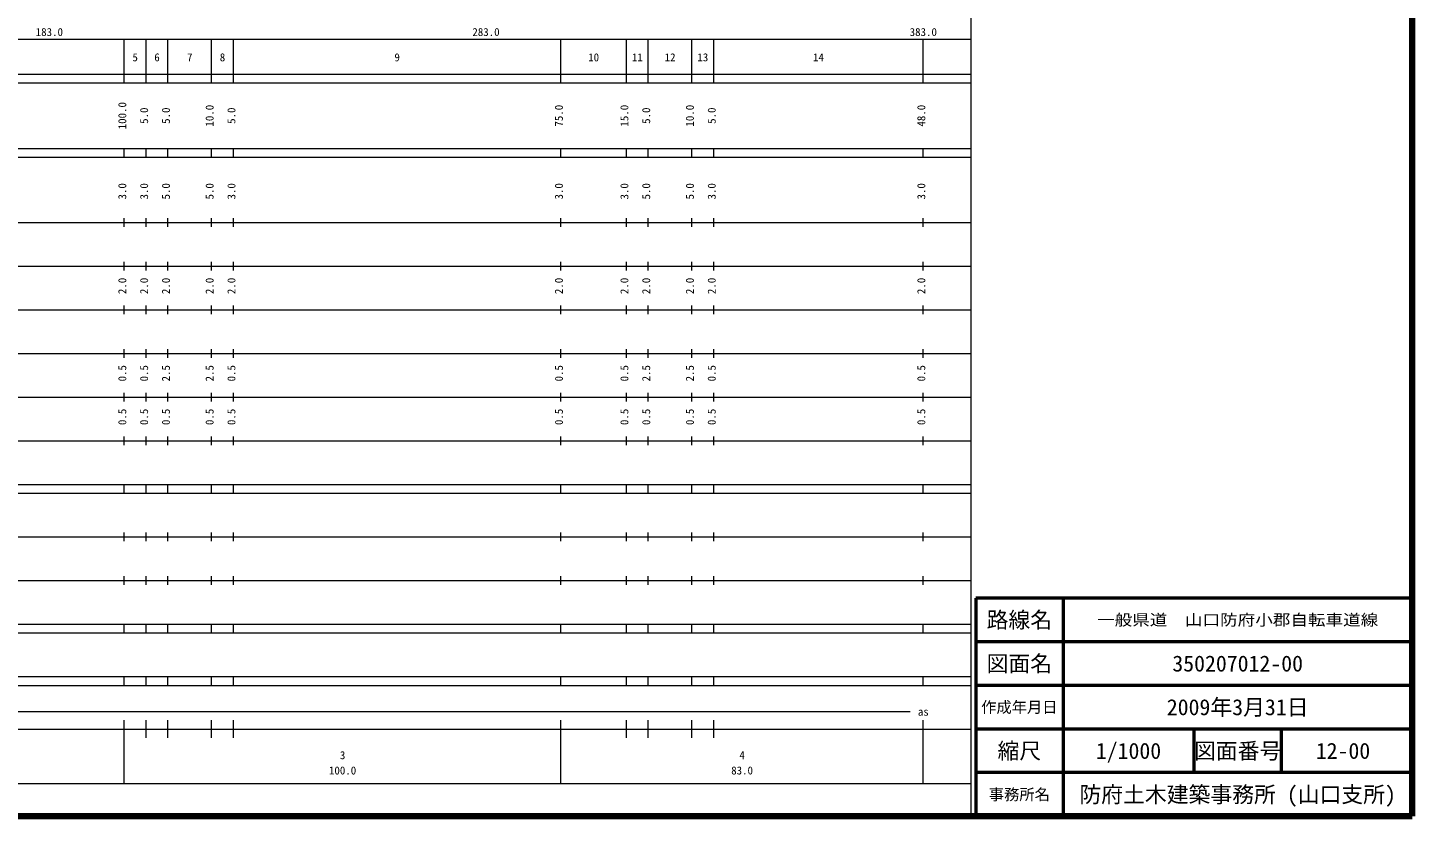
# Model space of a CAD drawing. Units: millimetres on the paper, enlarged 1000 times. Extents: x 40000 to 680000, y 20000 to 380000.
# Drawn here: x 362878 to 680000, y 20000 to 200657 of the extents above; entities that cross this region are included whole.
import ezdxf
from ezdxf.enums import TextEntityAlignment as Align

# ---------------------------------------------------------------- set-up
doc = ezdxf.new("R2010")
doc.units = ezdxf.units.MM
doc.header["$LTSCALE"] = 1000
for name, color, linetype, lineweight in [('M-TTL', 2, 'Continuous', 140), ('M-TTL-BAND', 7, 'Continuous', 13), ('M-TTL-FRAM', 2, 'Continuous', 50), ('M-TTL-LINE', 7, 'Continuous', 50)]:
    doc.layers.add(name, color=color, linetype=linetype, lineweight=lineweight)
doc.layers.add('M-TTL-TXT', color=7, linetype='Continuous')
doc.styles.add('ＭＳ ゴシック', font='')
doc.styles.get('ＭＳ ゴシック').set_extended_font_data('MS Gothic')

msp = doc.modelspace()

# ---------------------------------------------------------------- linework, layer by layer
at = {"layer": 'M-TTL'}
for p, q in [((680000, 20000), (680000, 380000)), ((40000, 20000), (680000, 20000))]:
    msp.add_line(p, q, dxfattribs=at)
at = {"layer": 'M-TTL-BAND'}
for p, q in [((579000, 20000), (579000, 370000)), ((68000, 198000), (579000, 198000)), ((385000, 188000), (385000, 198000)), ((390000, 188000), (390000, 198000)), ((395000, 188000), (395000, 198000)), ((405000, 188000), (405000, 198000)), ((410000, 188000), (410000, 198000)), ((485000, 188000), (485000, 198000)), ((500000, 188000), (500000, 198000)), ((505000, 188000), (505000, 198000)), ((515000, 188000), (515000, 198000)), ((520000, 188000), (520000, 198000)), ((568000, 188000), (568000, 198000)), ((40000, 190000), (579000, 190000)), ((40000, 188000), (579000, 188000)), ((40000, 173000), (579000, 173000)), ((385000, 171000), (385000, 173000)), ((390000, 171000), (390000, 173000)), ((395000, 171000), (395000, 173000)), ((405000, 171000), (405000, 173000)), ((410000, 171000), (410000, 173000)), ((485000, 171000), (485000, 173000)), ((500000, 171000), (500000, 173000)), ((505000, 171000), (505000, 173000)), ((515000, 171000), (515000, 173000)), ((520000, 171000), (520000, 173000)), ((568000, 171000), (568000, 173000)), ((40000, 171000), (579000, 171000)), ((40000, 156000), (579000, 156000)), ((385000, 155000), (385000, 157000)), ((390000, 155000), (390000, 157000)), ((395000, 155000), (395000, 157000)), ((405000, 155000), (405000, 157000)), ((410000, 155000), (410000, 157000)), ((485000, 155000), (485000, 157000)), ((500000, 155000), (500000, 157000)), ((505000, 155000), (505000, 157000)), ((515000, 155000), (515000, 157000)), ((520000, 155000), (520000, 157000)), ((568000, 155000), (568000, 157000)), ((46000, 146000), (579000, 146000)), ((385000, 145000), (385000, 147000)), ((390000, 145000), (390000, 147000)), ((395000, 145000), (395000, 147000)), ((405000, 145000), (405000, 147000)), ((410000, 145000), (410000, 147000)), ((485000, 145000), (485000, 147000)), ((500000, 145000), (500000, 147000)), ((505000, 145000), (505000, 147000)), ((515000, 145000), (515000, 147000)), ((520000, 145000), (520000, 147000)), ((568000, 145000), (568000, 147000)), ((385000, 135000), (385000, 137000)), ((390000, 135000), (390000, 137000)), ((395000, 135000), (395000, 137000)), ((405000, 135000), (405000, 137000)), ((410000, 135000), (410000, 137000)), ((485000, 135000), (485000, 137000)), ((500000, 135000), (500000, 137000)), ((505000, 135000), (505000, 137000)), ((515000, 135000), (515000, 137000)), ((520000, 135000), (520000, 137000)), ((568000, 135000), (568000, 137000)), ((52000, 136000), (579000, 136000)), ((385000, 125000), (385000, 127000)), ((390000, 125000), (390000, 127000)), ((395000, 125000), (395000, 127000)), ((405000, 125000), (405000, 127000)), ((410000, 125000), (410000, 127000)), ((485000, 125000), (485000, 127000)), ((500000, 125000), (500000, 127000)), ((505000, 125000), (505000, 127000)), ((515000, 125000), (515000, 127000)), ((520000, 125000), (520000, 127000)), ((568000, 125000), (568000, 127000)), ((46000, 126000), (579000, 126000)), ((52000, 116000), (579000, 116000)), ((385000, 115000), (385000, 117000)), ((390000, 115000), (390000, 117000)), ((395000, 115000), (395000, 117000)), ((405000, 115000), (405000, 117000)), ((410000, 115000), (410000, 117000)), ((485000, 115000), (485000, 117000)), ((500000, 115000), (500000, 117000)), ((505000, 115000), (505000, 117000)), ((515000, 115000), (515000, 117000)), ((520000, 115000), (520000, 117000)), ((568000, 115000), (568000, 117000)), ((46000, 106000), (579000, 106000)), ((385000, 105000), (385000, 107000)), ((390000, 105000), (390000, 107000)), ((395000, 105000), (395000, 107000)), ((405000, 105000), (405000, 107000)), ((410000, 105000), (410000, 107000)), ((485000, 105000), (485000, 107000)), ((500000, 105000), (500000, 107000)), ((505000, 105000), (505000, 107000)), ((515000, 105000), (515000, 107000)), ((520000, 105000), (520000, 107000)), ((568000, 105000), (568000, 107000)), ((40000, 96000), (579000, 96000)), ((385000, 94000), (385000, 96000)), ((390000, 94000), (390000, 96000)), ((395000, 94000), (395000, 96000)), ((405000, 94000), (405000, 96000)), ((410000, 94000), (410000, 96000)), ((485000, 94000), (485000, 96000)), ((500000, 94000), (500000, 96000)), ((505000, 94000), (505000, 96000)), ((515000, 94000), (515000, 96000)), ((520000, 94000), (520000, 96000)), ((568000, 94000), (568000, 96000)), ((40000, 94000), (579000, 94000)), ((49000, 84000), (579000, 84000)), ((385000, 83000), (385000, 85000)), ((390000, 83000), (390000, 85000)), ((395000, 83000), (395000, 85000)), ((405000, 83000), (405000, 85000)), ((410000, 83000), (410000, 85000)), ((485000, 83000), (485000, 85000)), ((500000, 83000), (500000, 85000)), ((505000, 83000), (505000, 85000)), ((515000, 83000), (515000, 85000)), ((520000, 83000), (520000, 85000)), ((568000, 83000), (568000, 85000)), ((40000, 74000), (579000, 74000)), ((385000, 73000), (385000, 75000)), ((390000, 73000), (390000, 75000)), ((395000, 73000), (395000, 75000)), ((405000, 73000), (405000, 75000)), ((410000, 73000), (410000, 75000)), ((485000, 73000), (485000, 75000)), ((500000, 73000), (500000, 75000)), ((505000, 73000), (505000, 75000)), ((515000, 73000), (515000, 75000)), ((520000, 73000), (520000, 75000)), ((568000, 73000), (568000, 75000)), ((40000, 64000), (579000, 64000)), ((385000, 62000), (385000, 64000)), ((390000, 62000), (390000, 64000)), ((395000, 62000), (395000, 64000)), ((405000, 62000), (405000, 64000)), ((410000, 62000), (410000, 64000)), ((485000, 62000), (485000, 64000)), ((500000, 62000), (500000, 64000)), ((505000, 62000), (505000, 64000)), ((515000, 62000), (515000, 64000)), ((520000, 62000), (520000, 64000)), ((568000, 62000), (568000, 64000)), ((40000, 62000), (579000, 62000)), ((40000, 52000), (579000, 52000)), ((385000, 50000), (385000, 52000)), ((390000, 50000), (390000, 52000)), ((395000, 50000), (395000, 52000)), ((405000, 50000), (405000, 52000)), ((410000, 50000), (410000, 52000)), ((485000, 50000), (485000, 52000)), ((500000, 50000), (500000, 52000)), ((505000, 50000), (505000, 52000)), ((515000, 50000), (515000, 52000)), ((520000, 50000), (520000, 52000)), ((568000, 50000), (568000, 52000)), ((40000, 50000), (579000, 50000)), ((188000, 44000), (565000, 44000)), ((385000, 27500), (385000, 42000)), ((390000, 38000), (390000, 42000)), ((395000, 38000), (395000, 42000)), ((405000, 38000), (405000, 42000)), ((410000, 38000), (410000, 42000)), ((485000, 27500), (485000, 42000)), ((500000, 38000), (500000, 42000)), ((505000, 38000), (505000, 42000)), ((515000, 38000), (515000, 42000)), ((520000, 38000), (520000, 42000)), ((568000, 27500), (568000, 42000)), ((40000, 40000), (579000, 40000)), ((185000, 27500), (579000, 27500))]:
    msp.add_line(p, q, dxfattribs=at)
at = {"layer": 'M-TTL-FRAM'}
for p, q in [((680000, 70000), (580000, 70000)), ((580000, 70000), (580000, 20000))]:
    msp.add_line(p, q, dxfattribs=at)
at = {"layer": 'M-TTL-LINE'}
for p, q in [((600000, 70000), (600000, 20000)), ((680000, 60000), (580000, 60000)), ((680000, 50000), (580000, 50000)), ((680000, 40000), (580000, 40000)), ((630000, 40000), (630000, 30000)), ((650000, 40000), (650000, 30000)), ((680000, 30000), (580000, 30000))]:
    msp.add_line(p, q, dxfattribs=at)

# ---------------------------------------------------------------- texts
at = {"layer": 'M-TTL-BAND', "style": 'ＭＳ ゴシック'}
for s, p in [('183.0', (367844, 198195)), ('283.0', (467844, 198195)), ('383.0', (568000, 198195)), ('5', (387500, 192405)), ('6', (392500, 192405)), ('7', (400000, 192405)), ('8', (407500, 192405)), ('9', (447500, 192405)), ('10', (492500, 192405)), ('11', (502500, 192405)), ('12', (510000, 192405)), ('13', (517500, 192405)), ('14', (544000, 192405)), ('as', (568000, 42500)), ('3', (435000, 32523)), ('4', (526500, 32523)), ('100.0', (435000, 29033)), ('83.0', (526500, 29033))]:
    msp.add_text(s, height=1833, dxfattribs=at).set_placement(p, align=Align.BOTTOM_CENTER)
for s, p in [('100.0', (386000, 180500)), ('5.0', (391000, 180500)), ('5.0', (396000, 180500)), ('10.0', (406000, 180500)), ('5.0', (411000, 180500)), ('75.0', (486000, 180500)), ('15.0', (501000, 180500)), ('5.0', (506000, 180500)), ('10.0', (516000, 180500)), ('5.0', (521000, 180500)), ('48.0', (569000, 180500)), ('3.0', (386000, 163174)), ('3.0', (391000, 163174)), ('5.0', (396000, 163174)), ('5.0', (406000, 163174)), ('3.0', (411000, 163174)), ('3.0', (486000, 163174)), ('3.0', (501000, 163174)), ('5.0', (506000, 163174)), ('5.0', (516000, 163174)), ('3.0', (521000, 163174)), ('3.0', (569000, 163174)), ('2.0', (386000, 141500)), ('2.0', (391000, 141500)), ('2.0', (396000, 141500)), ('2.0', (406000, 141500)), ('2.0', (411000, 141500)), ('2.0', (486000, 141500)), ('2.0', (501000, 141500)), ('2.0', (506000, 141500)), ('2.0', (516000, 141500)), ('2.0', (521000, 141500)), ('2.0', (569000, 141500)), ('0.5', (386000, 121500)), ('0.5', (391000, 121500)), ('2.5', (396000, 121500)), ('2.5', (406000, 121500)), ('0.5', (411000, 121500)), ('0.5', (486000, 121500)), ('0.5', (501000, 121500)), ('2.5', (506000, 121500)), ('2.5', (516000, 121500)), ('0.5', (521000, 121500)), ('0.5', (569000, 121500)), ('0.5', (386000, 111500)), ('0.5', (391000, 111500)), ('0.5', (396000, 111500)), ('0.5', (406000, 111500)), ('0.5', (411000, 111500)), ('0.5', (486000, 111500)), ('0.5', (501000, 111500)), ('0.5', (506000, 111500)), ('0.5', (516000, 111500)), ('0.5', (521000, 111500)), ('0.5', (569000, 111500))]:
    msp.add_text(s, height=1833, rotation=90, dxfattribs=at).set_placement(p, align=Align.BOTTOM_CENTER)
at = {"layer": 'M-TTL-TXT', "style": 'ＭＳ ゴシック'}
for s, height, p in [('路線名', 3666, (590000, 65000)), ('路線名', 3666, (590000, 65000)), ('図面名', 3666, (590000, 55000)), ('図面名', 3666, (590000, 55000)), ('350207012-00', 3666, (640000, 55000)), ('作成年月日', 2566, (590000, 45000)), ('作成年月日', 2566, (590000, 45000)), ('2009年3月31日', 3666, (640000, 45000)), ('縮尺', 3666, (590000, 35000)), ('縮尺', 3666, (590000, 35000)), ('1/1000', 3666, (615000, 35000)), ('図面番号', 3666, (640000, 35000)), ('図面番号', 3666, (640000, 35000)), ('12-00', 3666, (664125, 35000)), ('事務所名', 2566, (590000, 25000)), ('事務所名', 2566, (590000, 25000)), ('防府土木建築事務所 (山口支所)', 3666, (640000, 25000))]:
    msp.add_text(s, height=height, dxfattribs=at).set_placement(p, align=Align.MIDDLE_CENTER)
at = {"layer": 'M-TTL-TXT', "style": 'ＭＳ ゴシック', "width": 1.15}
msp.add_text('一般県道\u3000山口防府小郡自転車道線', height=2566, dxfattribs=at).set_placement((640000, 65000), align=Align.MIDDLE_CENTER)

doc.saveas('drawing.dxf')
